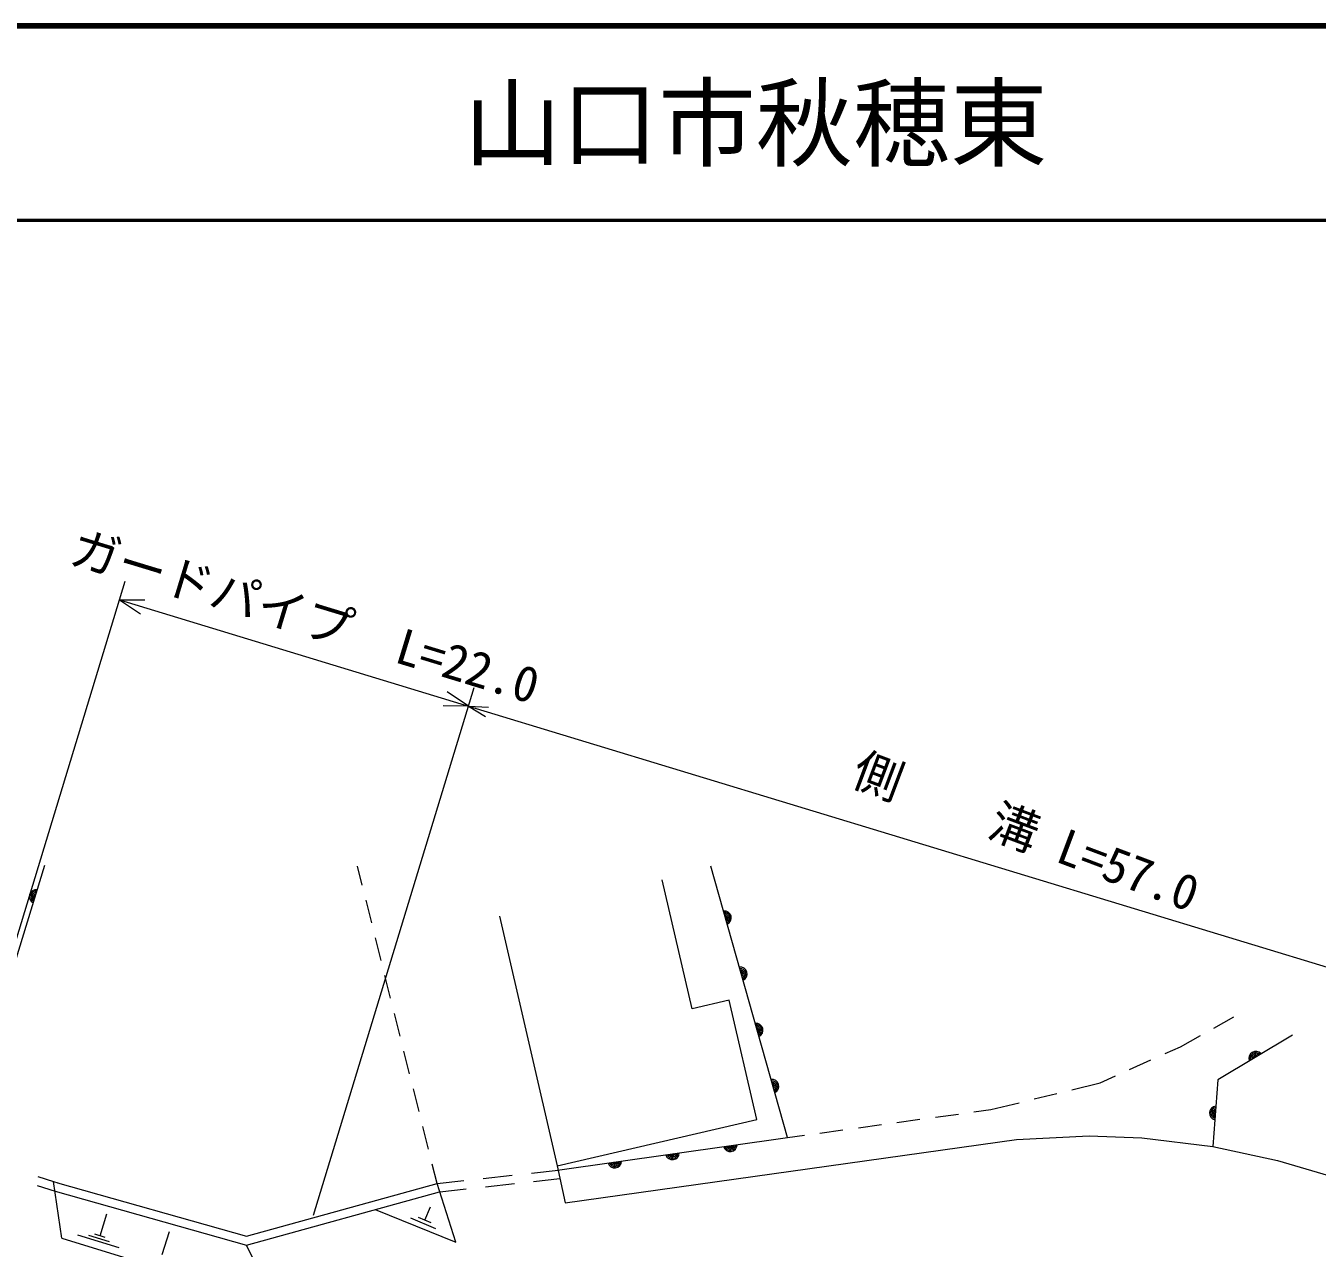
# Model space of a CAD drawing. Units: millimetres, scale not verified. Extents: x 40000 to 680000, y 20000 to 380000.
# Drawn here: x 382494 to 448900, y 317154 to 380000 of the extents above; entities that cross this region are included whole.
import ezdxf
from ezdxf.enums import TextEntityAlignment as Align

# ---------------------------------------------------------------- set-up
doc = ezdxf.new("R2010")
doc.units = ezdxf.units.MM
doc.header["$LTSCALE"] = 1000
doc.linetypes.add('CHAIN', pattern=[18.5, 12, -1.5, 3.5, -1.5])
for name, color, linetype, lineweight in [('M-BGD', 7, 'Continuous', 13), ('M-BMK', 2, 'CHAIN', 13), ('M-STR-HTXT', 7, 'Continuous', 13), ('M-TTL', 2, 'Continuous', 140), ('M-TTL-LINE', 7, 'Continuous', 50)]:
    doc.layers.add(name, color=color, linetype=linetype, lineweight=lineweight)
doc.layers.add('M-TTL-TXT', color=7, linetype='Continuous')
doc.styles.add('ＭＳ ゴシック', font='')
doc.styles.get('ＭＳ ゴシック').set_extended_font_data('MS Gothic')

msp = doc.modelspace()

# ---------------------------------------------------------------- linework, layer by layer
at = {"layer": 'M-BGD'}
for p, q in [((383459, 336823), (378080, 319337)), ((399794, 335820), (399548, 336800)), ((400281, 333881), (399988, 335044)), ((400768, 331941), (400475, 333105)), ((401255, 330001), (400962, 331165)), ((401742, 328061), (401449, 329225)), ((443594, 328473), (444622, 329046)), ((441868, 327510), (442895, 328084)), ((441079, 327157), (441868, 327510)), ((402229, 326121), (401936, 327285)), ((439254, 326338), (440349, 326829)), ((436288, 325301), (437736, 325656)), ((437736, 325656), (438525, 326010)), ((402716, 324182), (402423, 325345)), ((434346, 324825), (435512, 325111)), ((431250, 324160), (432121, 324279)), ((432121, 324279), (433569, 324634)), ((403203, 322242), (402911, 323406)), ((425306, 323342), (426495, 323506)), ((427288, 323615), (428476, 323778)), ((429269, 323887), (430458, 324051)), ((421661, 322841), (422532, 322961)), ((423325, 323070), (424514, 323233)), ((403643, 320486), (403398, 321466)), ((383105, 320841), (383925, 320582)), ((406009, 320744), (407500, 320907)), ((408494, 321015), (409865, 321165)), ((383074, 320379), (383996, 320088)), ((384343, 317661), (383925, 320582)), ((383925, 320582), (384143, 320513)), ((383996, 320088), (384007, 320084)), ((403643, 320486), (405015, 320636)), ((403782, 320055), (405130, 320202)), ((406124, 320310), (407615, 320473)), ((408609, 320581), (409957, 320728)), ((386316, 317784), (386664, 318918)), ((403011, 318600), (403303, 319283)), ((403579, 318155), (402297, 318703)), ((403331, 318462), (402691, 318737)), ((387292, 317175), (385166, 317827)), ((386804, 317480), (385741, 317806)), ((386582, 317703), (386050, 317866)), ((389510, 316820), (389875, 318012))]:
    msp.add_line(p, q, dxfattribs=at)
for points in [[(409843, 321161), (421661, 322841), (417722, 336801)], [(406846, 334222), (409817, 321392), (420079, 323769), (418659, 329901), (416759, 329461), (415224, 336090)], [(447639, 328109), (443794, 325817), (443539, 322384)], [(409817, 321392), (410221, 319482), (433440, 322737), (437183, 322926), (439890, 322832), (443539, 322384), (446858, 321654), (455192, 319206), (472895, 313721), (474237, 314898), (475885, 316475), (477015, 317982)], [(384007, 320084), (393845, 317306), (403764, 320053)], [(384129, 320517), (393846, 317774), (403643, 320486)], [(400451, 319136), (404615, 317454), (403643, 320486)], [(384343, 317661), (395315, 314295), (393845, 317306)]]:
    msp.add_lwpolyline(points, dxfattribs=at)
for centre, radius, start, end in [((383027, 335232), 354, 81.69739, 244.10257), ((383027, 335232), 283, 83.92143, 241.87853), ((383027, 335232), 212, 87.66776, 238.13221), ((383027, 335232), 142, 95.37949, 230.42048), ((383027, 335232), 100, 105.69715, 220.10281), ((418417, 334137), 354, 294.55547, 96.96065), ((418417, 334137), 283, 296.77951, 94.73661), ((418417, 334137), 212, 300.52583, 90.99028), ((418417, 334137), 142, 308.23756, 83.27855), ((418417, 334137), 100, 318.55523, 72.96089), ((419232, 331250), 354, 294.55547, 96.96065), ((419232, 331250), 283, 296.77951, 94.73661), ((419232, 331250), 212, 300.52583, 90.99028), ((419232, 331250), 142, 308.23756, 83.27855), ((419232, 331250), 100, 318.55523, 72.96089), ((420047, 328362), 354, 294.55547, 96.96065), ((420047, 328362), 283, 296.77951, 94.73661), ((420047, 328362), 212, 300.52583, 90.99028), ((420047, 328362), 142, 308.23756, 83.27855), ((420047, 328362), 100, 318.55523, 72.96089), ((445744, 326917), 354, 39.5889, 201.99408), ((445744, 326917), 283, 41.81294, 199.77004), ((445744, 326917), 212, 45.55927, 196.02371), ((445744, 326917), 142, 53.271, 188.31199), ((445744, 326917), 100, 63.58866, 177.99432), ((420861, 325475), 354, 294.55547, 96.96065), ((420861, 325475), 283, 296.77951, 94.73661), ((420861, 325475), 212, 300.52583, 90.99028), ((420861, 325475), 142, 308.23756, 83.27855), ((420861, 325475), 100, 318.55523, 72.96089), ((443721, 324097), 354, 94.54896, 256.95413), ((443721, 324097), 283, 96.773, 254.7301), ((443721, 324097), 212, 100.51932, 250.98377), ((443721, 324097), 142, 108.23105, 243.27204), ((443721, 324097), 100, 118.54871, 232.95438), ((418715, 322477), 354, 196.8849, 359.29008), ((418715, 322477), 283, 199.10894, 357.06604), ((418715, 322477), 212, 202.85526, 353.31971), ((418715, 322477), 142, 210.56699, 345.60798), ((418715, 322477), 100, 220.88466, 335.29032), ((412774, 321633), 354, 196.8849, 359.29008), ((412774, 321633), 283, 199.10894, 357.06604), ((412774, 321633), 212, 202.85526, 353.31971), ((412774, 321633), 142, 210.56699, 345.60798), ((412774, 321633), 100, 220.88466, 335.29032), ((415744, 322055), 354, 196.8849, 359.29008), ((415744, 322055), 283, 199.10894, 357.06604), ((415744, 322055), 212, 202.85526, 353.31971), ((415744, 322055), 142, 210.56699, 345.60798), ((415744, 322055), 100, 220.88466, 335.29032)]:
    msp.add_arc(centre, radius, start, end, dxfattribs=at)
at = {"layer": 'M-BMK'}
msp.add_arc((298100, 5414), 319820, 71.84076, 78.49807, dxfattribs=at)
at = {"layer": 'M-STR-HTXT'}
for p, q in [((379346, 324313), (387604, 351445)), ((387313, 350488), (405253, 345028)), ((387313, 350488), (388399, 349765)), ((387313, 350488), (388618, 350483)), ((397286, 318853), (405544, 345984)), ((405253, 345028), (404166, 345750)), ((405253, 345028), (403948, 345033)), ((405253, 345028), (460327, 328274)), ((405253, 345028), (406137, 344497)), ((405253, 345028), (406282, 344976))]:
    msp.add_line(p, q, dxfattribs=at)
at = {"layer": 'M-TTL'}
msp.add_line((680000, 380000), (40000, 380000), dxfattribs=at)
at = {"layer": 'M-TTL-LINE'}
msp.add_line((40000, 370000), (680000, 370000), dxfattribs=at)

# ---------------------------------------------------------------- texts
at = {"layer": 'M-STR-HTXT', "style": 'ＭＳ ゴシック'}
for s, rotation, p in [('ガードパイプ  L=22.0', 343.071, (396428, 348236)), ('側\u3000\u3000溝 L=57.0', 339.379, (433410, 337208))]:
    msp.add_text(s, height=1833, rotation=rotation, dxfattribs=at).set_placement(p, align=Align.BOTTOM_CENTER)
at = {"layer": 'M-TTL-TXT', "style": 'ＭＳ ゴシック'}
msp.add_text('山口市秋穂東', height=3666, dxfattribs=at).set_placement((405024, 375000), align=Align.MIDDLE_LEFT)

doc.saveas('drawing.dxf')
